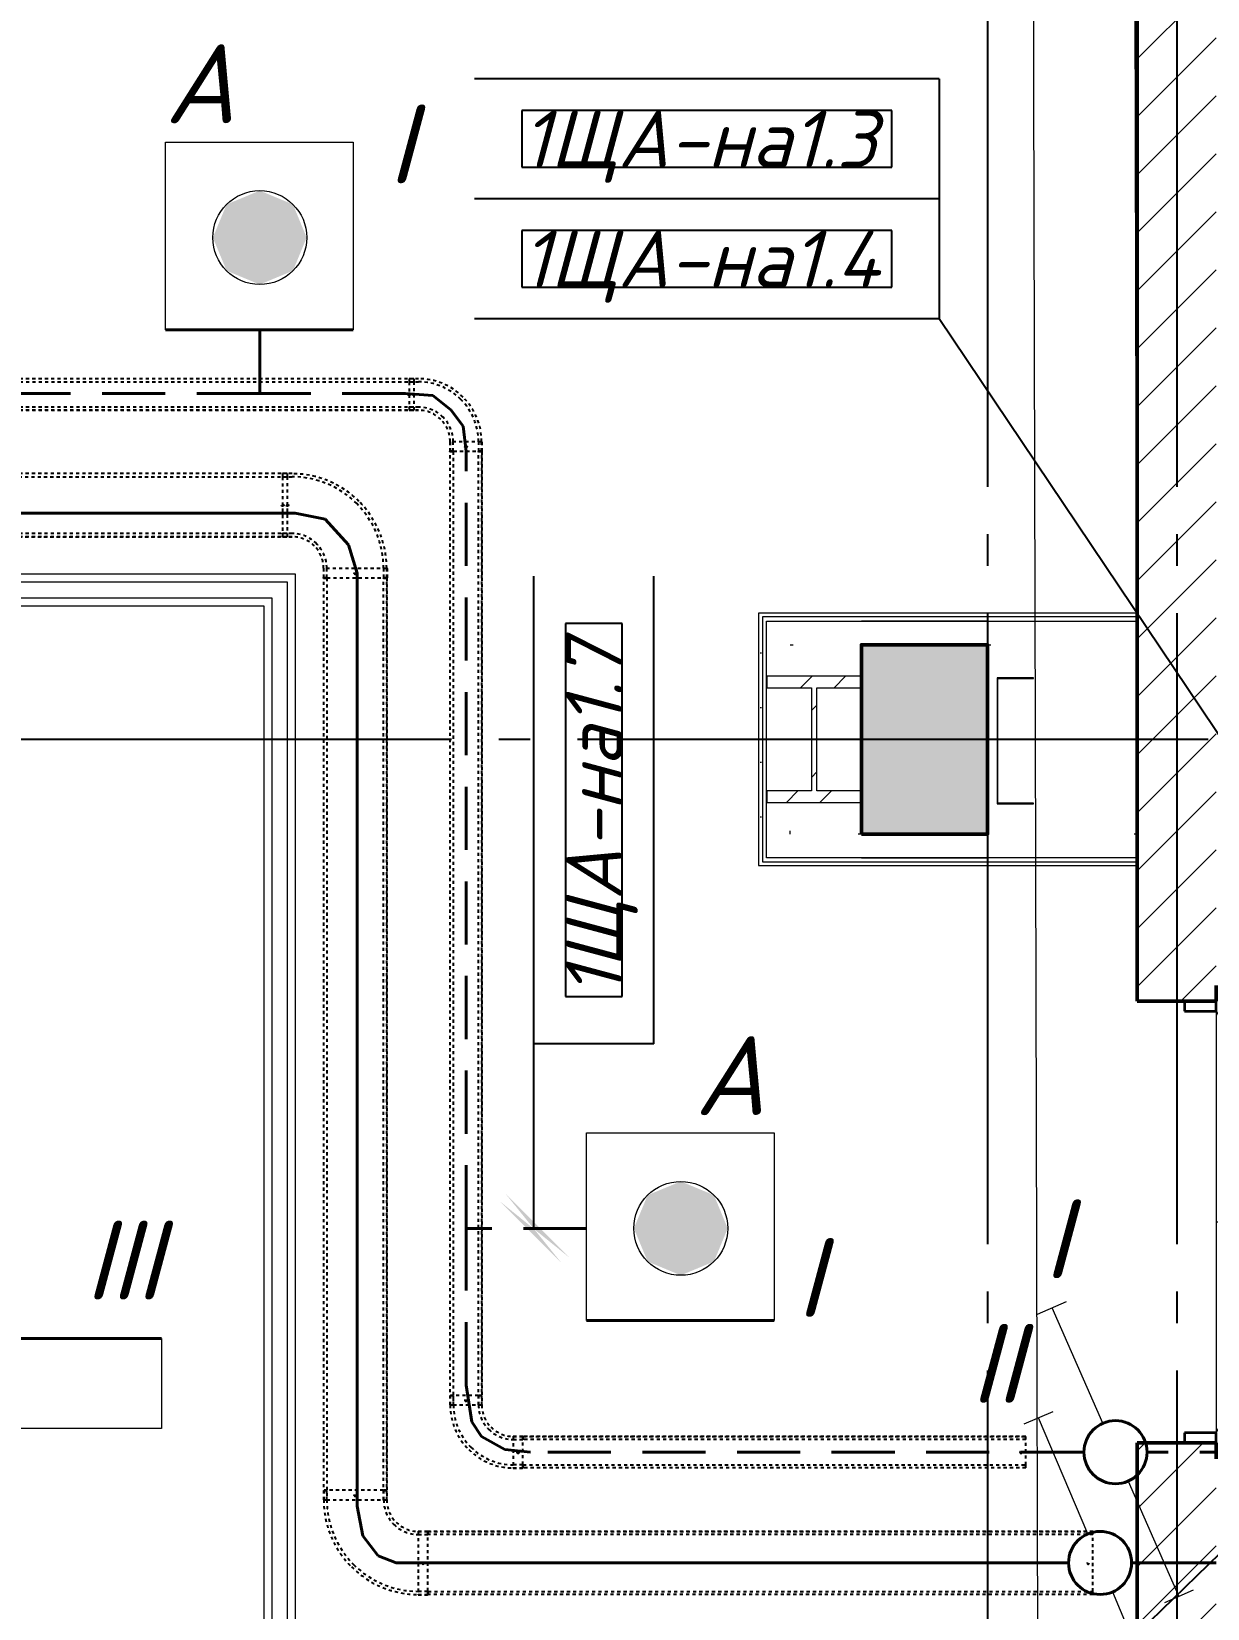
# Model space of a CAD drawing. Header units: millimetres. Extents: x 0 to 1293, y 0 to 420.
# Drawn here: x 484.87 to 522.16, y 252.04 to 302.02 of the extents above; entities that cross this region are included whole.
import ezdxf

# ---------------------------------------------------------------- set-up
doc = ezdxf.new("R2010")
doc.units = ezdxf.units.MM
for name, pattern in [('JIS_02_2.0', [3, 2, -1]), ('ГОСТ 2.303 5', [24, 20, -1.5, 1, -1.5]), ('СПКБ-0000-000-АР#001$0$Achse', [2300, 0, -800, 1500, 0])]:
    doc.linetypes.add(name, pattern=pattern)
for name, color, linetype in [('@000', 7, 'Continuous'), ('Viewport1ForCustomObjects_0', 7, 'Continuous'), ('Viewport2ForCustomObjects_0', 7, 'Continuous'), ('СПКБ-0000-000-АР#001$0$Двери ArchiCAD', 7, 'Continuous'), ('СПКБ-0000-000-АР#001$0$Колонны новые', 7, 'Continuous'), ('СПКБ-0000-000-АР#001$0$Колонны существующие', 7, 'Continuous'), ('СПКБ-0000-000-АР#001$0$Перекрытие новые', 7, 'Continuous'), ('СПКБ-0000-000-АР#001$0$Стены', 7, 'Continuous'), ('Строительные оси', 7, 'Continuous'), ('ЭМ_ЛОТКИ', 3, 'JIS_02_2.0'), ('ЭО_АВАРИЙНОЕ ОСВЕЩЕНИЕ', 7, 'Continuous'), ('ЭО_РАБОЧЕЕ ОСВЕЩЕНИЕ', 7, 'Continuous')]:
    doc.layers.add(name, color=color, linetype=linetype)
for name, color, linetype, lineweight, true_color in [('СПКБ-0000-000-АР#001$0$Двери ArchiCAD_Ном._пера__23', 7, 'Continuous', 35, 0xff6600), ('СПКБ-0000-000-АР#001$0$Двери ArchiCAD_Ном._пера__3', 7, 'Continuous', 18, 0xff6600), ('СПКБ-0000-000-АР#001$0$Двери ArchiCAD_Ном._пера__58', 7, 'Continuous', 50, 0xdf0000), ('СПКБ-0000-000-АР#001$0$Колонны новые_Ном._пера__108', 7, 'Continuous', 13, 0xfd8379), ('СПКБ-0000-000-АР#001$0$Колонны существующие_Ном._пера__102', 7, 'Continuous', 13, 0xcccccc), ('СПКБ-0000-000-АР#001$0$Стены_Ном._пера__161', 7, 'Continuous', 13, 0xe11606), ('СПКБ-0000-000-АР#001$0$Стены_Ном._пера__58', 7, 'Continuous', 50, 0xdf0000), ('СПКБ-0000-000-АР#001$0$Стены_Ном._пера__68', 7, 'Continuous', 20, 0xfd4435)]:
    doc.layers.add(name, color=color, linetype=linetype, lineweight=lineweight, true_color=true_color)
for name, color, linetype, lineweight in [('СПКБ-0000-000-АР#001$0$Колонны новые_Ном._пера__20', 1, 'Continuous', 20), ('СПКБ-0000-000-АР#001$0$Колонны существующие_Ном._пера__141', 7, 'Continuous', 50), ('СПКБ-0000-000-АР#001$0$Перекрытие новые_Ном._пера__2', 8, 'Continuous', 15), ('СПКБ-0000-000-АР#001$0$Перекрытие новые_Ном._пера__20', 1, 'Continuous', 20), ('СПКБ-0000-000-АР#001$0$Стены_Ном._пера__1', 7, 'Continuous', 13), ('СПКБ-0000-000-АР#001$0$Стены_Ном._пера__20', 1, 'Continuous', 20)]:
    doc.layers.add(name, color=color, linetype=linetype, lineweight=lineweight)
doc.styles.add('2.5', font='isocpeui.ttf')
doc.styles.add('CustomTextStyle251', font='isocpeui.ttf', dxfattribs={"height": 1.8})
doc.styles.add('CustomTextStyle252', font='isocpeui.ttf', dxfattribs={"height": 1.8})
doc.styles.add('CustomTextStyle256', font='isocpeui.ttf', dxfattribs={"height": 1.8})
pattern_1 = [(45, (0, 0), (-91.9239, 91.9239), [])]
pattern_2 = [(0, (0, 0), (0, 75), [0, -75])]
pattern_3 = [(0, (0, 0), (0, 173.2051), [0, -100]), (0, (50, 86.6), (0, 173.2051), [0, -100])]
pattern_4 = [(45, (0, 0), (-159.099, 159.099), []), (45, (-53.03, 53.03), (-159.099, 159.099), [])]

# ---------------------------------------------------------------- blocks, each defined once
blk = doc.blocks.new('*U545')
at = {"color": 0, "linetype": 'ByBlock', "lineweight": -2}
for p, q in [((-100, -31), (-100, -4702.6)), ((-100, -4702.6), (-100, -31)), ((-90, -4702.6), (-90, -31)), ((90, -31), (90, -4702.6)), ((100, -4702.6), (100, -31)), ((100, -4702.6), (100, -31)), ((-90, -4702.6), (-100, -4702.6)), ((90, -4702.6), (-90, -4702.6)), ((100, -4702.6), (90, -4702.6))]:
    blk.add_line(p, q, dxfattribs=at)
blk.add_circle((0, -4687.6), 3.5, dxfattribs=at)
blk = doc.blocks.new('*U550')
at = {"color": 0, "linetype": 'ByBlock', "lineweight": -2}
for p, q in [((130, 330), (100, 330)), ((100, 330), (130, 330)), ((100, 320), (130, 320)), ((130, 330), (130, 320)), ((130.2, 328.9), (130, 328.9)), ((130.2, 321.2), (130.2, 328.9)), ((130.2, 320.6), (130.2, 321.2)), ((130.2, 319.4), (130.2, 320.6)), ((130.2, 319.2), (130.2, 319.4)), ((130.2, 141.2), (130.2, 319.2)), ((130, 140), (100, 140)), ((100, 130), (130, 130)), ((100, 130), (130, 130)), ((130, 140), (130, 130)), ((130, 131.5), (130.2, 131.5)), ((130.2, 141.2), (130.2, 141)), ((130.2, 141), (130.2, 139.8)), ((130.2, 139.8), (130.2, 139.2)), ((130.2, 131.5), (130.2, 139.2)), ((-200, 30), (-200, 0)), ((-200, 30), (-200, 0)), ((-200, 0), (-190, 0)), ((-190, 0), (-190, 30)), ((-190, 0), (-189.2, 0)), ((-189.2, 0), (-189, 0)), ((-189, 0), (-11, 0)), ((-10.8, 0), (-11, 0)), ((-10, 0), (-10.8, 0)), ((-10, 30), (-10, 0)), ((-10, 0), (0, 0)), ((0, 0), (0, 30)), ((0, 30), (0, 0))]:
    blk.add_line(p, q, dxfattribs=at)
for centre in [(115.2, 230.2), (-100, 15)]:
    blk.add_circle(centre, 3.5, dxfattribs=at)
for radius, start, end in [(300, 90, 135), (290, 90, 135), (300, 135, 180), (290, 135, 180), (110, 135, 180), (100, 135, 180), (110, 90, 135), (100, 90, 135)]:
    blk.add_arc((100, 30), radius, start, end, dxfattribs=at)
blk = doc.blocks.new('*U551')
at = {"color": 0, "linetype": 'ByBlock', "lineweight": -2}
for p, q in [((130, 230), (100, 230)), ((100, 230), (130, 230)), ((100, 220), (130, 220)), ((130, 230), (130, 220)), ((130.2, 228.9), (130, 228.9)), ((130.2, 221.2), (130.2, 228.9)), ((130.2, 220.6), (130.2, 221.2)), ((130.2, 219.4), (130.2, 220.6)), ((130.2, 219.2), (130.2, 219.4)), ((130.2, 141.2), (130.2, 219.2)), ((130, 140), (100, 140)), ((100, 130), (130, 130)), ((100, 130), (130, 130)), ((130, 140), (130, 130)), ((130, 131.5), (130.2, 131.5)), ((130.2, 141.2), (130.2, 141)), ((130.2, 141), (130.2, 139.8)), ((130.2, 139.8), (130.2, 139.2)), ((130.2, 131.5), (130.2, 139.2)), ((-100, 30), (-100, 0)), ((-100, 30), (-100, 0)), ((-100, 0), (-90, 0)), ((-90, 0), (-90, 30)), ((-90, 0), (-89.2, 0)), ((-89.2, 0), (-89, 0)), ((-89, 0), (-11, 0)), ((-10.8, 0), (-11, 0)), ((-10, 0), (-10.8, 0)), ((-10, 30), (-10, 0)), ((-10, 0), (0, 0)), ((0, 0), (0, 30)), ((0, 30), (0, 0))]:
    blk.add_line(p, q, dxfattribs=at)
for centre in [(115.2, 180.2), (-50, 15)]:
    blk.add_circle(centre, 3.5, dxfattribs=at)
for radius, start, end in [(200, 90, 135), (190, 90, 135), (200, 135, 180), (190, 135, 180), (110, 135, 180), (100, 135, 180), (110, 90, 135), (100, 90, 135)]:
    blk.add_arc((100, 30), radius, start, end, dxfattribs=at)
blk = doc.blocks.new('*U554')
at = {"color": 0, "linetype": 'ByBlock', "lineweight": -2}
for p, q in [((-101, 0), (-101, -29.5)), ((-101, 0), (-100.2, 0)), ((-100.2, 0), (-100.2, -29.5)), ((-100.2, 0), (-98.7, 0)), ((-98.7, 0), (98.7, 0)), ((98.7, 0), (100.2, 0)), ((100.2, 0), (100.2, -29.5)), ((100.2, 0), (101, 0)), ((101, 0), (101, -29.5)), ((-100, -31), (-100, -2952.7)), ((-90, -31), (-100, -31)), ((-100, -2952.7), (-100, -31)), ((-90, -2952.7), (-90, -31)), ((90, -31), (90, -2952.7)), ((100, -31), (90, -31)), ((100, -2952.7), (100, -31)), ((100, -2952.7), (100, -31)), ((-90, -2952.7), (-100, -2952.7)), ((90, -2952.7), (-90, -2952.7)), ((100, -2952.7), (90, -2952.7))]:
    blk.add_line(p, q, dxfattribs=at)
for centre in [(0, -15), (0, -2937.7)]:
    blk.add_circle(centre, 3.5, dxfattribs=at)
for centre, radius, start, end in [((-99.8, -29.5), 1.21, 180, 247.3801), ((-100.4, -31), 0.413, 0, 67.3801), ((-99.8, -29.5), 0.413, 180, 247.3801), ((-100.4, -31), 1.21, 0, 67.3801), ((100.4, -31), 1.21, 112.6199, 180), ((99.8, -29.5), 0.413, 292.6199, 360), ((100.4, -31), 0.413, 112.6199, 180), ((99.8, -29.5), 1.21, 292.6199, 360)]:
    blk.add_arc(centre, radius, start, end, dxfattribs=at)
blk = doc.blocks.new('*U555')
at = {"color": 0, "linetype": 'ByBlock', "lineweight": -2}
for p, q in [((-50.7, 0), (-50.7, -29.5)), ((-50.7, 0), (-50, 0)), ((-50, 0), (-50, -29.5)), ((-50, 0), (-48.5, 0)), ((-48.5, 0), (48.5, 0)), ((48.5, 0), (50, 0)), ((50, 0), (50, -29.5)), ((50, 0), (50.7, 0)), ((50.7, 0), (50.7, -29.5)), ((-50, -31), (-50, -3052.3)), ((-40, -31), (-50, -31)), ((-50, -3052.3), (-50, -31)), ((-40, -3052.3), (-40, -31)), ((40, -31), (40, -3052.3)), ((50, -31), (40, -31)), ((50, -3052.3), (50, -31)), ((50, -3052.3), (50, -31)), ((-40, -3052.3), (-50, -3052.3)), ((40, -3052.3), (-40, -3052.3)), ((50, -3052.3), (40, -3052.3))]:
    blk.add_line(p, q, dxfattribs=at)
for centre in [(0, -15), (0, -3037.3)]:
    blk.add_circle(centre, 3.5, dxfattribs=at)
for centre, radius, start, end in [((-49.4, -29.5), 1.33, 180, 230.0338), ((-50.6, -31), 0.629, 0, 50.0338), ((-49.4, -29.5), 0.629, 180, 230.0338), ((-50.6, -31), 1.33, 0, 50.0338), ((50.6, -31), 1.33, 129.9662, 180), ((49.4, -29.5), 0.629, 309.9662, 360), ((50.6, -31), 0.629, 129.9662, 180), ((49.4, -29.5), 1.33, 309.9662, 360)]:
    blk.add_arc(centre, radius, start, end, dxfattribs=at)
blk = doc.blocks.new('*U556')
at = {"color": 0, "linetype": 'ByBlock', "lineweight": -2}
for p, q in [((-101, 0), (-101, -29.5)), ((-101, 0), (-100.2, 0)), ((-100.2, 0), (-100.2, -29.5)), ((-100.2, 0), (-98.7, 0)), ((-98.7, 0), (98.7, 0)), ((98.7, 0), (100.2, 0)), ((100.2, 0), (100.2, -29.5)), ((100.2, 0), (101, 0)), ((101, 0), (101, -29.5)), ((-100, -31), (-100, -2139)), ((-90, -31), (-100, -31)), ((-100, -2139), (-100, -31)), ((-90, -2139), (-90, -31)), ((90, -31), (90, -2139)), ((100, -31), (90, -31)), ((100, -2139), (100, -31)), ((100, -2139), (100, -31)), ((-90, -2139), (-100, -2139)), ((90, -2139), (-90, -2139)), ((100, -2139), (90, -2139))]:
    blk.add_line(p, q, dxfattribs=at)
for centre in [(0, -15), (0, -2124)]:
    blk.add_circle(centre, 3.5, dxfattribs=at)
for centre, radius, start, end in [((-99.8, -29.5), 1.21, 180, 247.3801), ((-100.4, -31), 0.413, 0, 67.3801), ((-99.8, -29.5), 0.413, 180, 247.3801), ((-100.4, -31), 1.21, 0, 67.3801), ((100.4, -31), 1.21, 112.6199, 180), ((99.8, -29.5), 0.413, 292.6199, 360), ((100.4, -31), 0.413, 112.6199, 180), ((99.8, -29.5), 1.21, 292.6199, 360)]:
    blk.add_arc(centre, radius, start, end, dxfattribs=at)
blk = doc.blocks.new('*U557')
at = {"color": 0, "linetype": 'ByBlock', "lineweight": -2}
for p, q in [((-50.7, 0), (-50.7, -29.5)), ((-50.7, 0), (-50, 0)), ((-50, 0), (-50, -29.5)), ((-50, 0), (-48.5, 0)), ((-48.5, 0), (48.5, 0)), ((48.5, 0), (50, 0)), ((50, 0), (50, -29.5)), ((50, 0), (50.7, 0)), ((50.7, 0), (50.7, -29.5)), ((-50, -31), (-50, -1624.8)), ((-40, -31), (-50, -31)), ((-50, -1624.8), (-50, -31)), ((-40, -1624.8), (-40, -31)), ((40, -31), (40, -1624.8)), ((50, -31), (40, -31)), ((50, -1624.8), (50, -31)), ((50, -1624.8), (50, -31)), ((-40, -1624.8), (-50, -1624.8)), ((40, -1624.8), (-40, -1624.8)), ((50, -1624.8), (40, -1624.8))]:
    blk.add_line(p, q, dxfattribs=at)
for centre in [(0, -15), (0, -1609.8)]:
    blk.add_circle(centre, 3.5, dxfattribs=at)
for centre, radius, start, end in [((-49.4, -29.5), 1.33, 180, 230.0338), ((-50.6, -31), 0.629, 0, 50.0338), ((-49.4, -29.5), 0.629, 180, 230.0338), ((-50.6, -31), 1.33, 0, 50.0338), ((50.6, -31), 1.33, 129.9662, 180), ((49.4, -29.5), 0.629, 309.9662, 360), ((50.6, -31), 0.629, 129.9662, 180), ((49.4, -29.5), 1.33, 309.9662, 360)]:
    blk.add_arc(centre, radius, start, end, dxfattribs=at)
blk = doc.blocks.new('*U565')
at = {"color": 0, "linetype": 'ByBlock', "lineweight": -2}
for p, q in [((-50, -31), (-50, -4280.4)), ((-50, -4280.4), (-50, -31)), ((-40, -4280.4), (-40, -31)), ((40, -31), (40, -4280.4)), ((50, -4280.4), (50, -31)), ((50, -4280.4), (50, -31)), ((-40, -4280.4), (-50, -4280.4)), ((40, -4280.4), (-40, -4280.4)), ((50, -4280.4), (40, -4280.4))]:
    blk.add_line(p, q, dxfattribs=at)
blk.add_circle((0, -4265.4), 3.5, dxfattribs=at)
blk = doc.blocks.new('СПКБ-0000-000-АР#001$0$Перекрытие_1', base_point=(22461.2, 19188))
at = {"layer": 'СПКБ-0000-000-АР#001$0$Перекрытие новые_Ном._пера__20', "color": 1, "linetype": 'Continuous', "lineweight": 20, "flags": 128}
blk.add_lwpolyline([(22461.2, 19188), (22461.2, 15677.8), (25022.7, 15677.8), (25022.7, 7088.6), (22462.8, 7088.6), (22462.8, 3579), (17926.7, 3579), (17886.7, 19190.9)], close=True, dxfattribs=at)
blk = doc.blocks.new('СПКБ-0000-000-АР#001$0$Перекрытие_14', base_point=(-24406.7, 25286.1))
at = {"layer": 'СПКБ-0000-000-АР#001$0$Перекрытие новые_Ном._пера__2', "color": 8, "linetype": 'Continuous', "lineweight": 15, "flags": 128}
blk.add_lwpolyline([(-24406.7, 25286.1), (17886.7, 25286.1), (17886.7, 19190.9), (18207.5, 19191.7), (18218.1, 15055.7), (18468.1, 15055.7), (18468.1, 13655.7), (18218.1, 13655.7), (18247.5, 3579.8), (17892.7, 3578.9), (17892.7, -2534.3), (-24406.7, -2530.3)], close=True, dxfattribs=at)
blk = doc.blocks.new('СПКБ-0000-000-АР#001$0$Металлическая Двупольная дверь 19')
at = {"layer": 'СПКБ-0000-000-АР#001$0$Двери ArchiCAD_Ном._пера__23', "color": 30, "linetype": 'Continuous', "lineweight": 35, "true_color": 0xff6600}
for p, q in [((-668, 0), (-700, 0)), ((-700, 0), (-700, -100)), ((-668, -100), (-668, 0)), ((700, 0), (668, 0)), ((668, 0), (668, -100)), ((700, -100), (700, 0)), ((-700, -100), (-668, -100)), ((668, -100), (700, -100))]:
    blk.add_line(p, q, dxfattribs=at)
at = {"layer": 'СПКБ-0000-000-АР#001$0$Двери ArchiCAD_Ном._пера__3', "color": 30, "linetype": 'Continuous', "lineweight": 18, "true_color": 0xff6600}
for p, q in [((-668, 0), (-89.5, 334)), ((668, 0), (89.5, 334))]:
    blk.add_line(p, q, dxfattribs=at)
for centre, start, end in [((-668, 0), 0, 30), ((668, 0), 150, 180)]:
    blk.add_arc(centre, 668, start, end, dxfattribs=at)
at = {"layer": 'СПКБ-0000-000-АР#001$0$Двери ArchiCAD_Ном._пера__58', "color": 12, "linetype": 'Continuous', "lineweight": 50, "true_color": 0xdf0000}
for p, q in [((-700, 0), (-750, 0)), ((-700, 0), (-700, -100)), ((700, 0), (700, -100)), ((700, 0), (750, 0)), ((-700, -100), (-700, -250)), ((700, -100), (700, -250)), ((-700, -250), (-750, -250)), ((700, -250), (750, -250))]:
    blk.add_line(p, q, dxfattribs=at)
blk = doc.blocks.new('СПКБ-0000-000-АР#001$0$Стена_21', base_point=(18343.1, 18676.7))
at = {"layer": 'СПКБ-0000-000-АР#001$0$Стены_Ном._пера__20', "linetype": 'Continuous', "lineweight": 20}
h = blk.add_hatch(dxfattribs=at)
h.set_pattern_fill('КИРПИЧ_ОБЫКНОВЕННЫЙ', color=1, style=0, pattern_type=2)
h.set_pattern_definition(pattern_1)
h.paths.add_polyline_path([(18468.1, 18676.7), (18218.1, 18676.7), (18218.1, 15055.7), (18368.1, 15055.7), (18468.1, 15055.7)])
h = blk.add_hatch(dxfattribs=at)
h.set_pattern_fill('КИРПИЧ_ОБЫКНОВЕННЫЙ', color=1, style=0, pattern_type=2)
h.set_pattern_definition(pattern_1)
h.paths.add_polyline_path([(18218.1, 4086.3), (18468.1, 4086.3), (18468.1, 13655.7), (18368.1, 13655.7), (18218.1, 13655.7)])
at = {"layer": 'СПКБ-0000-000-АР#001$0$Стены_Ном._пера__58', "color": 12, "linetype": 'Continuous', "lineweight": 50, "true_color": 0xdf0000}
for p, q in [((18218.1, 15055.7), (18218.1, 15105.7)), ((18368.1, 15055.7), (18218.1, 15055.7)), ((18468.1, 15055.7), (18368.1, 15055.7)), ((18218.1, 13655.7), (18218.1, 13605.7)), ((18368.1, 13655.7), (18218.1, 13655.7)), ((18468.1, 13655.7), (18368.1, 13655.7))]:
    blk.add_line(p, q, dxfattribs=at)
at = {"layer": 'СПКБ-0000-000-АР#001$0$Стены_Ном._пера__58', "color": 12, "linetype": 'Continuous', "lineweight": 50, "true_color": 0xdf0000, "flags": 128}
for points in [[(18218.1, 18676.7), (18218.1, 15055.7)], [(18218.1, 13655.7), (18218.1, 4086.3)]]:
    blk.add_lwpolyline(points, dxfattribs=at)
at = {"layer": 'СПКБ-0000-000-АР#001$0$Двери ArchiCAD', "color": 21, "linetype": 'Continuous', "lineweight": 18, "true_color": 0xff9955, "zscale": 1000, "rotation": 270}
blk.add_blockref('СПКБ-0000-000-АР#001$0$Металлическая Двупольная дверь 19', (18468.1, 14355.7), dxfattribs=at)
blk = doc.blocks.new('СПКБ-0000-000-АР#001$0$Стена_35', base_point=(15548.6, 13085.7))
at = {"layer": 'СПКБ-0000-000-АР#001$0$Стены_Ном._пера__161', "linetype": 'Continuous', "lineweight": 13, "true_color": 0xe11606}
h = blk.add_hatch(dxfattribs=at)
h.set_pattern_fill('ГИПС', color=12, style=0, pattern_type=2)
h.set_pattern_definition(pattern_2)
h.paths.add_polyline_path([(15548.6, 13085.7), (15548.6, 16408.9), (15523.6, 16383.9), (15523.6, 13060.7)])
h = blk.add_hatch(dxfattribs=at)
h.set_pattern_fill('ГИПС', color=12, style=0, pattern_type=2)
h.set_pattern_definition(pattern_2)
h.paths.add_polyline_path([(15448.6, 16308.9), (15448.6, 12985.7), (15473.6, 13010.7), (15473.6, 16333.9)])
at = {"layer": 'СПКБ-0000-000-АР#001$0$Стены_Ном._пера__161', "color": 12, "linetype": 'Continuous', "lineweight": 13, "true_color": 0xe11606}
for p, q in [((15523.6, 13060.7), (15523.6, 16383.9)), ((15473.6, 16333.9), (15473.6, 13010.7))]:
    blk.add_line(p, q, dxfattribs=at)
at = {"layer": 'СПКБ-0000-000-АР#001$0$Стены_Ном._пера__161', "color": 12, "linetype": 'Continuous', "lineweight": 13, "true_color": 0xe11606, "flags": 128}
for points in [[(15548.6, 13085.7), (15548.6, 16408.9)], [(15448.6, 16308.9), (15448.6, 12985.7)]]:
    blk.add_lwpolyline(points, dxfattribs=at)
blk = doc.blocks.new('СПКБ-0000-000-АР#001$0$Стена_61', base_point=(15548.6, 16308.9))
at = {"layer": 'СПКБ-0000-000-АР#001$0$Стены_Ном._пера__161', "linetype": 'Continuous', "lineweight": 13, "true_color": 0xe11606}
h = blk.add_hatch(dxfattribs=at)
h.set_pattern_fill('ГИПС', color=12, style=0, pattern_type=2)
h.set_pattern_definition(pattern_2)
h.paths.add_polyline_path([(15548.6, 16408.9), (11554.8, 16408.9), (11554.8, 16383.9), (15523.6, 16383.9)])
h = blk.add_hatch(dxfattribs=at)
h.set_pattern_fill('ГИПС', color=12, style=0, pattern_type=2)
h.set_pattern_definition(pattern_2)
h.paths.add_polyline_path([(11554.8, 16308.9), (15448.6, 16308.9), (15473.6, 16333.9), (11554.8, 16333.9)])
at = {"layer": 'СПКБ-0000-000-АР#001$0$Стены_Ном._пера__161', "color": 12, "linetype": 'Continuous', "lineweight": 13, "true_color": 0xe11606}
for p, q in [((15523.6, 16383.9), (11554.8, 16383.9)), ((11554.8, 16333.9), (15473.6, 16333.9))]:
    blk.add_line(p, q, dxfattribs=at)
at = {"layer": 'СПКБ-0000-000-АР#001$0$Стены_Ном._пера__161', "color": 12, "linetype": 'Continuous', "lineweight": 13, "true_color": 0xe11606, "flags": 128}
for points in [[(15548.6, 16408.9), (11554.8, 16408.9)], [(11554.8, 16308.9), (15448.6, 16308.9)]]:
    blk.add_lwpolyline(points, dxfattribs=at)
blk = doc.blocks.new('СПКБ-0000-000-АР#001$0$Стена_81', base_point=(18218.1, 15585.7))
at = {"layer": 'СПКБ-0000-000-АР#001$0$Стены_Ном._пера__20', "linetype": 'Continuous', "lineweight": 20}
h = blk.add_hatch(dxfattribs=at)
h.set_pattern_fill('ШТУКАТУРКА', color=1, style=0, pattern_type=2)
h.set_pattern_definition(pattern_3)
h.paths.add_polyline_path([(17017.3, 15485.7), (17343.1, 15485.7), (17343.1, 15497.7), (17029.3, 15497.7)])
h = blk.add_hatch(dxfattribs=at)
h.set_pattern_fill('ШТУКАТУРКА', color=1, style=0, pattern_type=2)
h.set_pattern_definition(pattern_3)
h.paths.add_polyline_path([(17343.1, 15510.7), (17042.3, 15510.7), (17029.3, 15497.7), (17343.1, 15497.7)])
h = blk.add_hatch(dxfattribs=at)
h.set_pattern_fill('ШТУКАТУРКА', color=1, style=0, pattern_type=2)
h.set_pattern_definition(pattern_3)
h.paths.add_polyline_path([(17343.1, 15497.7), (17743.1, 15497.7), (17743.1, 15510.7), (17343.1, 15510.7)])
h = blk.add_hatch(dxfattribs=at)
h.set_pattern_fill('ШТУКАТУРКА', color=1, style=0, pattern_type=2)
h.set_pattern_definition(pattern_3)
h.paths.add_polyline_path([(17343.1, 15485.7), (17743.1, 15485.7), (17743.1, 15497.7), (17343.1, 15497.7)])
h = blk.add_hatch(dxfattribs=at)
h.set_pattern_fill('ШТУКАТУРКА', color=1, style=0, pattern_type=2)
h.set_pattern_definition(pattern_3)
h.paths.add_polyline_path([(18218.1, 15510.7), (17743.1, 15510.7), (17743.1, 15497.7), (18218.1, 15497.7)])
h = blk.add_hatch(dxfattribs=at)
h.set_pattern_fill('ШТУКАТУРКА', color=1, style=0, pattern_type=2)
h.set_pattern_definition(pattern_3)
h.paths.add_polyline_path([(17743.1, 15485.7), (18218.1, 15485.7), (18218.1, 15497.7), (17743.1, 15497.7)])
at = {"layer": 'СПКБ-0000-000-АР#001$0$Стены_Ном._пера__1', "color": 7, "linetype": 'СПКБ-0000-000-АР#001$0$Achse', "lineweight": 13, "flags": 128}
for points in [[(17343.1, 15585.7), (17117.3, 15585.7)], [(18218.1, 15585.7), (17743.1, 15585.7)]]:
    blk.add_lwpolyline(points, dxfattribs=at)
at = {"layer": 'СПКБ-0000-000-АР#001$0$Стены_Ном._пера__1', "color": 7, "linetype": 'Continuous', "lineweight": 13, "flags": 128}
blk.add_lwpolyline([(18218.1, 15585.7), (18218.1, 15510.7)], dxfattribs=at)
at = {"layer": 'СПКБ-0000-000-АР#001$0$Стены_Ном._пера__20', "color": 1, "linetype": 'Continuous', "lineweight": 20, "flags": 128}
for points in [[(18218.1, 15510.7), (18218.1, 15497.7)], [(18218.1, 15497.7), (18218.1, 15485.7)], [(17017.3, 15485.7), (18218.1, 15485.7)]]:
    blk.add_lwpolyline(points, dxfattribs=at)
at = {"layer": 'СПКБ-0000-000-АР#001$0$Стены_Ном._пера__68', "color": 20, "linetype": 'Continuous', "lineweight": 20, "true_color": 0xfd4435}
for p, q in [((17029.3, 15497.7), (17343.1, 15497.7)), ((17343.1, 15510.7), (17042.3, 15510.7)), ((17343.1, 15510.7), (17743.1, 15510.7)), ((17743.1, 15510.7), (17343.1, 15510.7)), ((17343.1, 15497.7), (17743.1, 15497.7)), ((18218.1, 15510.7), (17743.1, 15510.7)), ((17743.1, 15497.7), (18218.1, 15497.7))]:
    blk.add_line(p, q, dxfattribs=at)
blk = doc.blocks.new('СПКБ-0000-000-АР#001$0$Стена_82', base_point=(17117.3, 15585.7))
at = {"layer": 'СПКБ-0000-000-АР#001$0$Стены_Ном._пера__20', "linetype": 'Continuous', "lineweight": 20}
h = blk.add_hatch(dxfattribs=at)
h.set_pattern_fill('ШТУКАТУРКА', color=1, style=0, pattern_type=2)
h.set_pattern_definition(pattern_3)
h.paths.add_polyline_path([(17017.3, 16285.7), (17017.3, 15485.7), (17029.3, 15497.7), (17029.3, 16273.7)])
h = blk.add_hatch(dxfattribs=at)
h.set_pattern_fill('ШТУКАТУРКА', color=1, style=0, pattern_type=2)
h.set_pattern_definition(pattern_3)
h.paths.add_polyline_path([(17042.3, 15510.7), (17042.3, 16260.7), (17029.3, 16273.7), (17029.3, 15497.7)])
at = {"layer": 'СПКБ-0000-000-АР#001$0$Стены_Ном._пера__1', "color": 7, "linetype": 'СПКБ-0000-000-АР#001$0$Achse', "lineweight": 13, "flags": 128}
blk.add_lwpolyline([(17117.3, 15585.7), (17117.3, 16185.7)], dxfattribs=at)
at = {"layer": 'СПКБ-0000-000-АР#001$0$Стены_Ном._пера__20', "color": 1, "linetype": 'Continuous', "lineweight": 20, "flags": 128}
blk.add_lwpolyline([(17017.3, 16285.7), (17017.3, 15485.7)], dxfattribs=at)
at = {"layer": 'СПКБ-0000-000-АР#001$0$Стены_Ном._пера__68', "color": 20, "linetype": 'Continuous', "lineweight": 20, "true_color": 0xfd4435}
for p, q in [((17029.3, 16273.7), (17029.3, 15497.7)), ((17042.3, 15510.7), (17042.3, 16260.7))]:
    blk.add_line(p, q, dxfattribs=at)
blk = doc.blocks.new('СПКБ-0000-000-АР#001$0$Стена_83', base_point=(18218.1, 16185.7))
at = {"layer": 'СПКБ-0000-000-АР#001$0$Стены_Ном._пера__20', "linetype": 'Continuous', "lineweight": 20}
h = blk.add_hatch(dxfattribs=at)
h.set_pattern_fill('ШТУКАТУРКА', color=1, style=0, pattern_type=2)
h.set_pattern_definition(pattern_3)
h.paths.add_polyline_path([(17343.1, 16285.7), (17017.3, 16285.7), (17029.3, 16273.7), (17343.1, 16273.7)])
h = blk.add_hatch(dxfattribs=at)
h.set_pattern_fill('ШТУКАТУРКА', color=1, style=0, pattern_type=2)
h.set_pattern_definition(pattern_3)
h.paths.add_polyline_path([(17042.3, 16260.7), (17343.1, 16260.7), (17343.1, 16273.7), (17029.3, 16273.7)])
h = blk.add_hatch(dxfattribs=at)
h.set_pattern_fill('ШТУКАТУРКА', color=1, style=0, pattern_type=2)
h.set_pattern_definition(pattern_3)
h.paths.add_polyline_path([(17743.1, 16285.7), (17343.1, 16285.7), (17343.1, 16273.7), (17743.1, 16273.7)])
h = blk.add_hatch(dxfattribs=at)
h.set_pattern_fill('ШТУКАТУРКА', color=1, style=0, pattern_type=2)
h.set_pattern_definition(pattern_3)
h.paths.add_polyline_path([(17743.1, 16273.7), (17343.1, 16273.7), (17343.1, 16260.7), (17743.1, 16260.7)])
h = blk.add_hatch(dxfattribs=at)
h.set_pattern_fill('ШТУКАТУРКА', color=1, style=0, pattern_type=2)
h.set_pattern_definition(pattern_3)
h.paths.add_polyline_path([(18218.1, 16285.7), (17743.1, 16285.7), (17743.1, 16273.7), (18218.1, 16273.7)])
h = blk.add_hatch(dxfattribs=at)
h.set_pattern_fill('ШТУКАТУРКА', color=1, style=0, pattern_type=2)
h.set_pattern_definition(pattern_3)
h.paths.add_polyline_path([(17743.1, 16260.7), (18218.1, 16260.7), (18218.1, 16273.7), (17743.1, 16273.7)])
at = {"layer": 'СПКБ-0000-000-АР#001$0$Стены_Ном._пера__1', "color": 7, "linetype": 'Continuous', "lineweight": 13, "flags": 128}
blk.add_lwpolyline([(18218.1, 16185.7), (18218.1, 16260.7)], dxfattribs=at)
at = {"layer": 'СПКБ-0000-000-АР#001$0$Стены_Ном._пера__1', "color": 7, "linetype": 'СПКБ-0000-000-АР#001$0$Achse', "lineweight": 13, "flags": 128}
for points in [[(17117.3, 16185.7), (17343.1, 16185.7)], [(17743.1, 16185.7), (18218.1, 16185.7)]]:
    blk.add_lwpolyline(points, dxfattribs=at)
at = {"layer": 'СПКБ-0000-000-АР#001$0$Стены_Ном._пера__20', "color": 1, "linetype": 'Continuous', "lineweight": 20, "flags": 128}
for points in [[(18218.1, 16285.7), (17017.3, 16285.7)], [(18218.1, 16273.7), (18218.1, 16285.7)], [(18218.1, 16260.7), (18218.1, 16273.7)]]:
    blk.add_lwpolyline(points, dxfattribs=at)
at = {"layer": 'СПКБ-0000-000-АР#001$0$Стены_Ном._пера__68', "color": 20, "linetype": 'Continuous', "lineweight": 20, "true_color": 0xfd4435}
for p, q in [((17343.1, 16273.7), (17029.3, 16273.7)), ((17042.3, 16260.7), (17343.1, 16260.7)), ((17743.1, 16273.7), (17343.1, 16273.7)), ((17743.1, 16260.7), (17343.1, 16260.7)), ((17343.1, 16260.7), (17743.1, 16260.7)), ((18218.1, 16273.7), (17743.1, 16273.7)), ((17743.1, 16260.7), (18218.1, 16260.7))]:
    blk.add_line(p, q, dxfattribs=at)
blk = doc.blocks.new('СПКБ-0000-000-АР#001$0$Колонна_27', base_point=(17543.1, 15885.7))
at = {"layer": 'СПКБ-0000-000-АР#001$0$Колонны существующие_Ном._пера__102', "linetype": 'Continuous', "lineweight": 13, "true_color": 0xcccccc}
blk.add_hatch(color=254, dxfattribs=at).paths.add_polyline_path([(17343.1, 15585.7), (17743.1, 15585.7), (17743.1, 16185.7), (17343.1, 16185.7)])
at = {"layer": 'СПКБ-0000-000-АР#001$0$Колонны существующие_Ном._пера__141', "color": 7, "linetype": 'Continuous', "lineweight": 50, "flags": 128}
blk.add_lwpolyline([(17343.1, 15585.7), (17743.1, 15585.7), (17743.1, 16185.7), (17343.1, 16185.7)], close=True, dxfattribs=at)
blk = doc.blocks.new('СПКБ-0000-000-АР#001$0$Колонна_97', base_point=(17193.1, 15885.7))
at = {"layer": 'СПКБ-0000-000-АР#001$0$Колонны новые_Ном._пера__108', "linetype": 'Continuous', "lineweight": 13, "true_color": 0xfd8379}
h = blk.add_hatch(dxfattribs=at)
h.set_pattern_fill('СТАЛЬ', color=11, style=0, pattern_type=2)
h.set_pattern_definition(pattern_4)
h.paths.add_polyline_path([(17343.1, 16085.7), (17043.1, 16085.7), (17043.1, 16049.1), (17184.4, 16049.1), (17184.4, 15722.4), (17043.1, 15722.4), (17043.1, 15685.7), (17343.1, 15685.7), (17343.1, 15722.4), (17201.9, 15722.4), (17201.9, 16049.1), (17343.1, 16049.1)])
at = {"layer": 'СПКБ-0000-000-АР#001$0$Колонны новые_Ном._пера__20', "color": 1, "linetype": 'Continuous', "lineweight": 20}
for p, q in [((17343.1, 16085.7), (17043.1, 16085.7)), ((17043.1, 16085.7), (17043.1, 16049.1)), ((17043.1, 16049.1), (17184.4, 16049.1)), ((17184.4, 16049.1), (17184.4, 15722.4)), ((17201.9, 15722.4), (17201.9, 16049.1)), ((17201.9, 16049.1), (17343.1, 16049.1)), ((17343.1, 16049.1), (17343.1, 16085.7)), ((17184.4, 15722.4), (17043.1, 15722.4)), ((17043.1, 15722.4), (17043.1, 15685.7)), ((17343.1, 15722.4), (17201.9, 15722.4)), ((17343.1, 15685.7), (17343.1, 15722.4)), ((17043.1, 15685.7), (17343.1, 15685.7))]:
    blk.add_line(p, q, dxfattribs=at)
blk = doc.blocks.new('СПКБ-0000-000-АР#001$0$Колонна_98', base_point=(17830.2, 16081.2))
at = {"layer": 'СПКБ-0000-000-АР#001$0$Колонны новые_Ном._пера__108', "linetype": 'Continuous', "lineweight": 13, "true_color": 0xfd8379}
h = blk.add_hatch(dxfattribs=at)
h.set_pattern_fill('СТАЛЬ', color=11, style=0, pattern_type=2)
h.set_pattern_definition(pattern_4)
h.paths.add_polyline_path([(17889.1, 15681.2), (17889.1, 15683.2), (17776.1, 15683.2), (17776.1, 16079.2), (17889.1, 16079.2), (17889.1, 16081.2), (17776.1, 16081.2), (17774.1, 16081.2), (17774.1, 16079.2), (17774.1, 15683.2), (17774.1, 15681.2), (17776.1, 15681.2)])
at = {"layer": 'СПКБ-0000-000-АР#001$0$Колонны новые_Ном._пера__20', "color": 1, "linetype": 'Continuous', "lineweight": 20}
for p, q in [((17776.1, 16081.2), (17774.1, 16081.2)), ((17774.1, 16081.2), (17774.1, 16079.2)), ((17774.1, 16079.2), (17774.1, 15683.2)), ((17889.1, 16081.2), (17776.1, 16081.2)), ((17776.1, 15683.2), (17776.1, 16079.2)), ((17776.1, 16079.2), (17889.1, 16079.2)), ((17889.1, 16079.2), (17889.1, 16081.2)), ((17774.1, 15683.2), (17774.1, 15681.2)), ((17774.1, 15681.2), (17776.1, 15681.2)), ((17889.1, 15683.2), (17776.1, 15683.2)), ((17776.1, 15681.2), (17889.1, 15681.2)), ((17889.1, 15681.2), (17889.1, 15683.2))]:
    blk.add_line(p, q, dxfattribs=at)
blk = doc.blocks.new('*E595')
at = {"layer": 'СПКБ-0000-000-АР#001$0$Колонны новые', "color": 1, "lineweight": 20, "xscale": 0.01, "yscale": 0.01, "zscale": 0.01}
for name, p in [('СПКБ-0000-000-АР#001$0$Колонна_97', (448.25, 209.5)), ('СПКБ-0000-000-АР#001$0$Колонна_98', (454.621, 211.454))]:
    blk.add_blockref(name, p, dxfattribs=at)
at = {"layer": 'СПКБ-0000-000-АР#001$0$Колонны существующие', "color": 7, "lineweight": 50, "xscale": 0.01, "yscale": 0.01, "zscale": 0.01}
blk.add_blockref('СПКБ-0000-000-АР#001$0$Колонна_27', (451.75, 209.5), dxfattribs=at)
at = {"layer": 'СПКБ-0000-000-АР#001$0$Перекрытие новые', "color": 8, "linetype": 'Continuous', "lineweight": 15, "xscale": 0.01, "yscale": 0.01, "zscale": 0.01}
blk.add_blockref('СПКБ-0000-000-АР#001$0$Перекрытие_14', (32.251, 303.504), dxfattribs=at)
at = {"layer": 'СПКБ-0000-000-АР#001$0$Перекрытие новые', "color": 1, "linetype": 'Continuous', "lineweight": 20, "xscale": 0.01, "yscale": 0.01, "zscale": 0.01}
blk.add_blockref('СПКБ-0000-000-АР#001$0$Перекрытие_1', (500.931, 242.523), dxfattribs=at)
at = {"layer": 'СПКБ-0000-000-АР#001$0$Стены', "color": 12, "lineweight": 50, "true_color": 0xdf0000, "xscale": 0.01, "yscale": 0.01, "zscale": 0.01}
for name, p in [('СПКБ-0000-000-АР#001$0$Стена_21', (459.75, 237.41)), ('СПКБ-0000-000-АР#001$0$Стена_82', (447.492, 206.5)), ('СПКБ-0000-000-АР#001$0$Стена_83', (458.5, 212.5)), ('СПКБ-0000-000-АР#001$0$Стена_81', (458.5, 206.5))]:
    blk.add_blockref(name, p, dxfattribs=at)
at = {"layer": 'СПКБ-0000-000-АР#001$0$Стены', "color": 12, "lineweight": 13, "true_color": 0xe11606, "xscale": 0.01, "yscale": 0.01, "zscale": 0.01}
for name, p in [('СПКБ-0000-000-АР#001$0$Стена_61', (431.805, 213.732)), ('СПКБ-0000-000-АР#001$0$Стена_35', (431.805, 181.5))]:
    blk.add_blockref(name, p, dxfattribs=at)
blk = doc.blocks.new('*E596')
at = {"layer": 'Строительные оси', "color": 3, "linetype": 'ГОСТ 2.303 5', "lineweight": 25}
for p, q in [((475.188, 318), (475.188, 14)), ((481.188, 318), (481.188, 14)), ((578.188, 218), (14.188, 218))]:
    blk.add_line(p, q, dxfattribs=at)
at = {"layer": 'ЭО_АВАРИЙНОЕ ОСВЕЩЕНИЕ', "color": 7, "lineweight": 0}
for p, q in [((449.119, 236.93), (455.069, 236.93)), ((449.119, 230.98), (449.119, 236.93)), ((455.069, 236.93), (455.069, 230.98)), ((462.47, 205.525), (468.42, 205.525)), ((462.47, 199.575), (462.47, 205.525)), ((468.42, 205.525), (468.42, 199.575)), ((476.776, 199.782), (477.692, 200.184)), ((478.843, 196.321), (477.234, 199.983)), ((479.647, 194.49), (481.256, 190.827)), ((481.714, 191.029), (480.798, 190.626))]:
    blk.add_line(p, q, dxfattribs=at)
at = {"layer": 'ЭО_АВАРИЙНОЕ ОСВЕЩЕНИЕ', "color": 1, "lineweight": 40}
for p, q in [((455.069, 230.98), (449.119, 230.98)), ((468.42, 199.575), (462.47, 199.575))]:
    blk.add_line(p, q, dxfattribs=at)
at = {"layer": 'ЭО_АВАРИЙНОЕ ОСВЕЩЕНИЕ', "color": 1, "linetype": 'JIS_02_2.0', "lineweight": 40}
for p, q in [((452.111, 230.98), (452.111, 228.961)), ((452.111, 228.961), (412.727, 228.961)), ((456.728, 228.961), (452.111, 228.961)), ((457.596, 228.896), (456.728, 228.961)), ((458.171, 228.446), (457.596, 228.896)), ((458.557, 227.925), (458.171, 228.446)), ((458.655, 227.128), (458.557, 227.925)), ((458.655, 202.5), (458.655, 227.128)), ((462.47, 202.5), (458.655, 202.5)), ((458.655, 197.528), (458.655, 202.5)), ((458.834, 196.368), (458.655, 197.528)), ((459.145, 195.903), (458.834, 196.368)), ((459.88, 195.491), (459.145, 195.903)), ((460.691, 195.405), (459.88, 195.491)), ((478.245, 195.405), (460.691, 195.405)), ((483.915, 195.405), (480.245, 195.405))]:
    blk.add_line(p, q, dxfattribs=at)
at = {"layer": 'ЭО_АВАРИЙНОЕ ОСВЕЩЕНИЕ', "color": 7, "lineweight": 0}
for centre in [(452.111, 233.905), (465.462, 202.5)]:
    blk.add_circle(centre, 1.488, dxfattribs=at)
at = {"layer": 'ЭО_АВАРИЙНОЕ ОСВЕЩЕНИЕ', "color": 1, "lineweight": 40}
blk.add_circle((479.245, 195.405), 1, dxfattribs=at)
at = {"layer": 'ЭО_АВАРИЙНОЕ ОСВЕЩЕНИЕ', "color": 1, "lineweight": 0}
for points in [[(451.06, 234.957), (450.624, 233.905), (453.599, 233.905)], [(452.111, 235.393), (451.06, 234.957), (453.163, 234.957)], [(451.06, 234.957), (453.163, 234.957), (453.599, 233.905)], [(450.624, 233.905), (451.06, 232.854), (453.163, 232.854)], [(450.624, 233.905), (453.599, 233.905), (453.163, 232.854)], [(451.06, 232.854), (453.163, 232.854), (452.111, 232.418)], [(465.462, 203.988), (464.41, 203.552), (466.514, 203.552)], [(464.41, 203.552), (463.975, 202.5), (466.95, 202.5)], [(464.41, 203.552), (466.514, 203.552), (466.95, 202.5)], [(463.975, 202.5), (464.41, 201.448), (466.514, 201.448)], [(463.975, 202.5), (466.95, 202.5), (466.514, 201.448)], [(464.41, 201.448), (466.514, 201.448), (465.462, 201.013)]]:
    blk.add_solid(points, dxfattribs=at)
at = {"layer": 'ЭО_РАБОЧЕЕ ОСВЕЩЕНИЕ', "color": 5, "lineweight": 40}
for p, q in [((405.959, 225.166), (453.232, 225.166)), ((453.232, 225.166), (454.19, 224.977)), ((454.19, 224.977), (454.92, 224.163)), ((454.92, 224.163), (455.204, 223.272)), ((455.204, 223.272), (455.204, 193.692)), ((436.31, 199.01), (449, 199.01)), ((455.204, 193.692), (455.377, 192.75)), ((455.377, 192.75), (455.865, 192.117)), ((455.865, 192.117), (456.437, 191.895)), ((456.437, 191.895), (477.757, 191.895)), ((479.757, 191.895), (482.438, 191.895))]:
    blk.add_line(p, q, dxfattribs=at)
at = {"layer": 'ЭО_РАБОЧЕЕ ОСВЕЩЕНИЕ', "color": 7, "lineweight": 0}
for p, q in [((449, 199.01), (449, 196.16)), ((476.345, 196.303), (477.266, 196.694)), ((478.367, 192.816), (476.805, 196.499)), ((449, 196.16), (436.31, 196.16)), ((479.147, 190.975), (480.708, 187.292))]:
    blk.add_line(p, q, dxfattribs=at)
at = {"layer": 'ЭО_РАБОЧЕЕ ОСВЕЩЕНИЕ', "color": 5, "lineweight": 40}
blk.add_circle((478.757, 191.895), 1, dxfattribs=at)
blk = doc.blocks.new('CustomObjectsInViewport1_0')
at = {"layer": 'ЭО_АВАРИЙНОЕ ОСВЕЩЕНИЕ'}
for p, q in [((513.656, 300.519), (498.917, 300.519)), ((513.656, 300.519), (513.656, 292.919)), ((513.656, 296.719), (498.917, 296.719)), ((513.656, 292.919), (498.917, 292.919)), ((524.931, 276.137), (513.656, 292.919)), ((500.805, 269.934), (500.805, 284.756)), ((504.605, 269.934), (504.605, 284.756)), ((500.805, 264.069), (500.805, 269.934)), ((504.605, 269.934), (500.805, 269.934)), ((531.088, 262.081), (514.379, 245.837))]:
    blk.add_line(p, q, dxfattribs=at)
at = {"layer": 'ЭО_АВАРИЙНОЕ ОСВЕЩЕНИЕ', "color": 7, "true_color": 0xffffff}
for p, q in [((512.156, 299.519), (500.417, 299.519)), ((500.417, 299.519), (500.417, 297.719)), ((512.156, 297.719), (512.156, 299.519)), ((500.417, 297.719), (512.156, 297.719)), ((500.417, 297.719), (500.417, 297.719)), ((512.156, 295.719), (500.417, 295.719)), ((500.417, 295.719), (500.417, 293.919)), ((512.156, 293.919), (512.156, 295.719)), ((500.417, 293.919), (512.156, 293.919)), ((500.417, 293.919), (500.417, 293.919)), ((503.605, 283.256), (501.805, 283.256)), ((501.805, 283.256), (501.805, 271.434)), ((503.605, 271.434), (503.605, 283.256)), ((501.805, 271.434), (503.605, 271.434)), ((503.605, 271.434), (503.605, 271.434))]:
    blk.add_line(p, q, dxfattribs=at)
at = {"layer": 'ЭО_АВАРИЙНОЕ ОСВЕЩЕНИЕ'}
blk.add_solid([(499.699, 264.963), (501.699, 262.963), (501.911, 263.175), (499.911, 265.175)], dxfattribs=at)
for s, style, p in [('1ЩА-на1.3', 'CustomTextStyle251', (500.417, 297.719)), ('1ЩА-на1.4', 'CustomTextStyle252', (500.417, 293.919))]:
    blk.add_text(s, height=1.8, dxfattribs=dict(at, style=style)).set_placement(p)
at = {"layer": 'ЭО_АВАРИЙНОЕ ОСВЕЩЕНИЕ', "style": 'CustomTextStyle256'}
blk.add_text('1ЩА-на1.7', height=1.8, rotation=90, dxfattribs=at).set_placement((503.605, 271.434))

msp = doc.modelspace()

# ---------------------------------------------------------------- block references
at = {"layer": '@000', "color": 1, "linetype": 'JIS_02_2.0', "lineweight": 40}
msp.add_blockref('*E595', (61.438, 70.086), dxfattribs=at)
at = {"layer": 'Viewport1ForCustomObjects_0'}
msp.add_blockref('CustomObjectsInViewport1_0', (0, 0), dxfattribs=at)
at = {"layer": 'Viewport2ForCustomObjects_0'}
msp.add_blockref('*E596', (40, 61.586), dxfattribs=at)
at = {"layer": 'ЭМ_ЛОТКИ'}
for name, p, xscale, yscale, zscale, rotation in [('*U565', (454.192, 290.519), 0.01, 0.01, 0.01, 90.00000000000034), ('*U551', (496.846, 290.019, 30), 0.009999999999999997, 0.009999999999999997, 0.009999999999999997, 270), ('*U545', (445.959, 287.009, 30), 0.01, 0.01, 0.01, 89.99999999999999), ('*U550', (492.836, 286.009, 30), 0.009999999999999997, 0.009999999999999997, 0.009999999999999997, 270), ('*U551', (500.45, 257.491, 30), 0.009999999999999997, 0.009999999999999997, 0.009999999999999997, 89.99999999999999), ('*U557', (500.151, 256.991, 30), -0.01, 0.01, 0.01, 90), ('*U550', (497.439, 254.481, 30), 0.009999999999999997, 0.009999999999999997, 0.009999999999999997, 90), ('*U556', (497.139, 253.481, 30), -0.01, 0.01, 0.01, 90)]:
    msp.add_blockref(name, p, dxfattribs=dict(at, xscale=xscale, yscale=yscale, zscale=zscale, rotation=rotation))
at = {"layer": 'ЭМ_ЛОТКИ', "xscale": -0.01, "yscale": 0.01, "zscale": 0.01}
for name, p in [('*U555', (498.648, 289.016, 30)), ('*U554', (495.138, 285.007, 30))]:
    msp.add_blockref(name, p, dxfattribs=at)

# ---------------------------------------------------------------- texts
at = {"layer": 'ЭО_АВАРИЙНОЕ ОСВЕЩЕНИЕ', "color": 1, "char_height": 2.5, "attachment_point": 5, "style": '2.5'}
for insert in [(490.217, 300.365), (507.023, 268.926)]:
    msp.add_mtext('А', dxfattribs=dict(at, insert=insert))
at = {"layer": 'ЭО_АВАРИЙНОЕ ОСВЕЩЕНИЕ', "char_height": 2.5, "attachment_point": 5, "style": '2.5'}
for insert in [(496.586, 298.462), (517.377, 263.758), (509.54, 262.532)]:
    msp.add_mtext('I', dxfattribs=dict(at, insert=insert))
at = {"layer": 'ЭО_РАБОЧЕЕ ОСВЕЩЕНИЕ', "char_height": 2.5, "attachment_point": 5, "style": '2.5'}
for s, insert in [('III', (487.778, 263.083)), ('II', (515.462, 259.809))]:
    msp.add_mtext(s, dxfattribs=dict(at, insert=insert))

doc.saveas('drawing.dxf')
